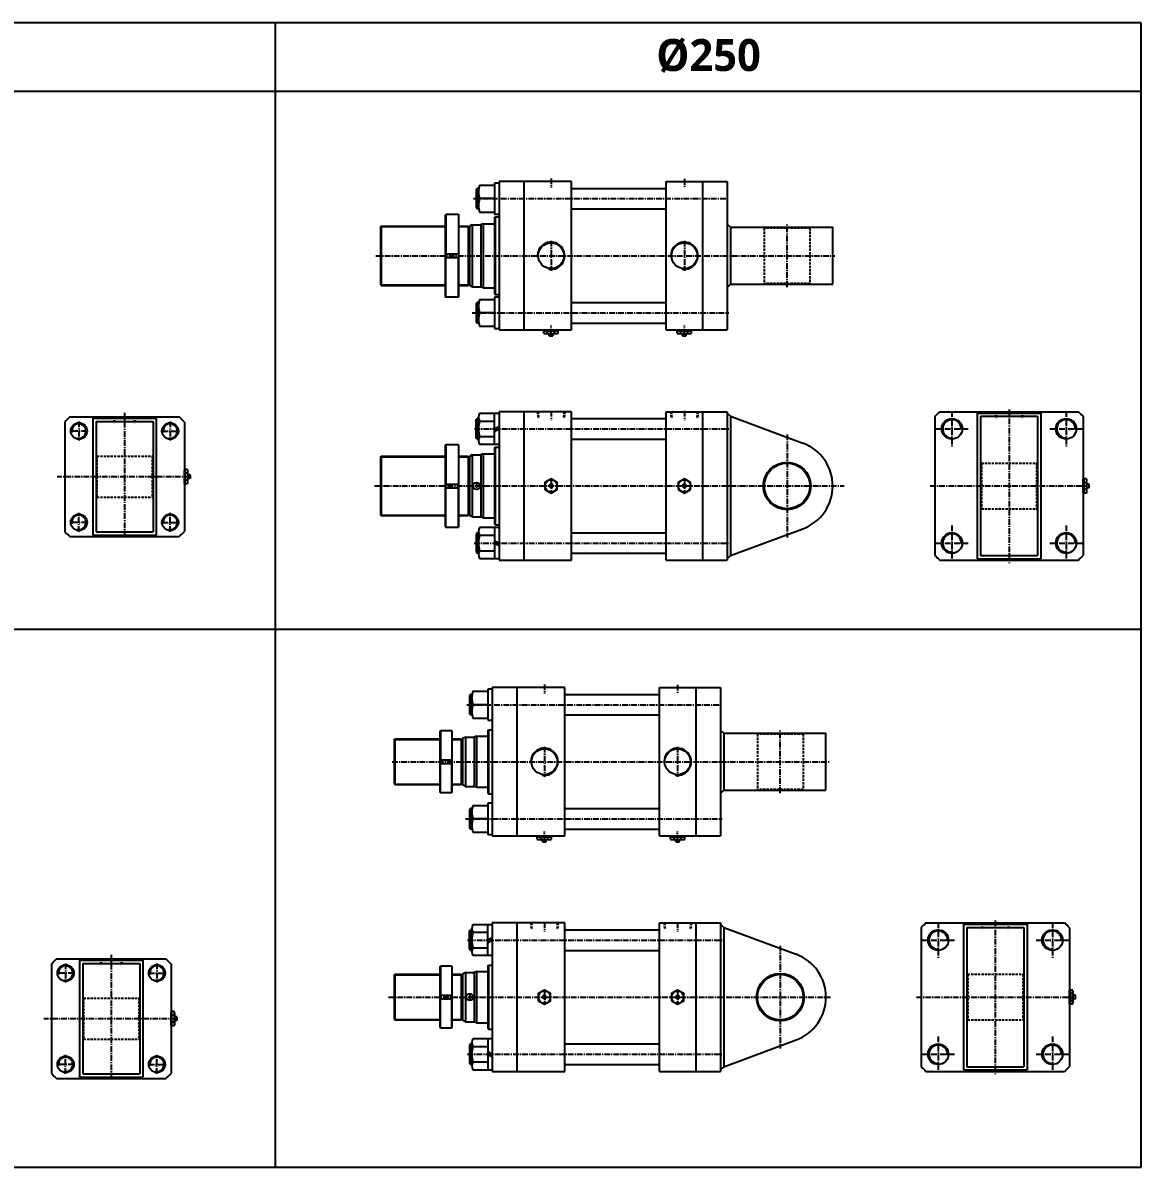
# Model space of a CAD drawing. Extents: x -819 to 9354, y 0 to 4161.
# Drawn here: x 6904 to 9354, y 0 to 2506 of the extents above; entities that cross this region are included whole.
import ezdxf

# ---------------------------------------------------------------- set-up
doc = ezdxf.new("R2010")
doc.units = 0
doc.header["$LTSCALE"] = 10
doc.header["$MEASUREMENT"] = 0
doc.linetypes.add('CENTER', pattern=[2, 1.25, -0.25, 0.25, -0.25])
doc.linetypes.add('HIDDENX2', pattern=[0.75, 0.5, -0.25])
doc.layers.get('0').update_dxf_attribs({"linetype": 'CONTINUOUS'})
for name, color, linetype in [('HID', 2, 'HIDDENX2'), ('Line', 7, 'CONTINUOUS'), ('ML', 7, 'CONTINUOUS')]:
    doc.layers.add(name, color=color, linetype=linetype)
doc.styles.add('문자', font='romans.shx')

msp = doc.modelspace()

# ---------------------------------------------------------------- linework, layer by layer
for p, q in [((9354.3, 2505.7), (0, 2505.7)), ((7457.5, 0), (7457.5, 2505.7)), ((9354.3, 0), (9354.3, 2505.7)), ((9354.3, 2355.7), (0, 2355.7)), ((0, 1177.9), (9354.3, 1177.9)), ((0, 0), (9354.3, 0))]:
    msp.add_line(p, q)
at = {"color": 7, "linetype": 'Continuous'}
for p, q in [((8045.9, 1826.2), (8045.9, 1831.3)), ((8045.9, 1831.3), (8052.2, 1831.3)), ((8046.9, 1831.3), (8046.9, 1833.3)), ((8046.9, 1833.3), (8076.1, 1833.3)), ((8052.2, 1831.3), (8077.1, 1831.3)), ((8053.7, 1826.2), (8053.7, 1831.3)), ((8069.3, 1826.2), (8069.3, 1831.3)), ((8076.1, 1831.3), (8076.1, 1833.3)), ((8077.1, 1826.2), (8077.1, 1831.3)), ((8337.9, 1826.2), (8337.9, 1831.3)), ((8337.9, 1831.3), (8344.2, 1831.3)), ((8338.9, 1831.3), (8338.9, 1833.3)), ((8338.9, 1833.3), (8368.1, 1833.3)), ((8344.2, 1831.3), (8369.1, 1831.3)), ((8345.7, 1826.2), (8345.7, 1831.3)), ((8361.3, 1826.2), (8361.3, 1831.3)), ((8368.1, 1831.3), (8368.1, 1833.3)), ((8369.1, 1826.2), (8369.1, 1831.3)), ((8049.1, 1825.3), (8073.9, 1825.3)), ((8057.5, 1825.5), (8057.5, 1825.5)), ((8057.5, 1820.8), (8057.5, 1825.3)), ((8057.5, 1820.8), (8058, 1820.3)), ((8065.5, 1820.8), (8057.5, 1820.8)), ((8058, 1820.3), (8065, 1820.3)), ((8065.5, 1820.8), (8065, 1820.3)), ((8065.5, 1820.8), (8065.5, 1825.3)), ((8341.1, 1825.3), (8365.9, 1825.3)), ((8349.5, 1825.5), (8349.5, 1825.5)), ((8349.5, 1820.8), (8349.5, 1825.3)), ((8349.5, 1820.8), (8350, 1820.3)), ((8357.5, 1820.8), (8349.5, 1820.8)), ((8350, 1820.3), (8357, 1820.3)), ((8357.5, 1820.8), (8357, 1820.3)), ((8357.5, 1820.8), (8357.5, 1825.3)), ((7258, 1497.3), (7258, 1526.5)), ((7260, 1526.5), (7258, 1526.5)), ((7265.1, 1527.5), (7260, 1527.5)), ((7260, 1502.7), (7260, 1527.5)), ((7265.1, 1519.7), (7260, 1519.7)), ((7265.1, 1504.1), (7260, 1504.1)), ((7265.8, 1507.9), (7265.8, 1507.9)), ((7266, 1499.5), (7266, 1524.3)), ((7270.5, 1515.9), (7266, 1515.9)), ((7270.5, 1507.9), (7266, 1507.9)), ((7270.5, 1515.9), (7271, 1515.4)), ((7270.5, 1515.9), (7270.5, 1507.9)), ((7270.5, 1507.9), (7271, 1508.4)), ((7271, 1508.4), (7271, 1515.4)), ((9227.4, 1477.1), (9227.4, 1506.3)), ((9229.4, 1506.3), (9227.4, 1506.3)), ((9234.4, 1507.3), (9229.4, 1507.3)), ((9229.4, 1482.4), (9229.4, 1507.3)), ((9235.4, 1479.3), (9235.4, 1504.1)), ((7260, 1497.3), (7258, 1497.3)), ((7260, 1496.3), (7260, 1502.7)), ((7265.1, 1496.3), (7260, 1496.3)), ((9234.4, 1499.5), (9229.4, 1499.5)), ((9234.4, 1483.9), (9229.4, 1483.9)), ((9229.4, 1476.1), (9229.4, 1482.4)), ((9235.1, 1487.7), (9235.1, 1487.7)), ((9239.9, 1495.7), (9235.4, 1495.7)), ((9239.9, 1487.7), (9235.4, 1487.7)), ((9239.9, 1495.7), (9240.4, 1495.2)), ((9239.9, 1495.7), (9239.9, 1487.7)), ((9239.9, 1487.7), (9240.4, 1488.2)), ((9240.4, 1488.2), (9240.4, 1495.2)), ((9229.4, 1477.1), (9227.4, 1477.1)), ((9234.4, 1476.1), (9229.4, 1476.1)), ((8031.2, 718.2), (8031.2, 723.2)), ((8031.2, 723.2), (8037.5, 723.2)), ((8032.2, 723.2), (8032.2, 725.2)), ((8032.2, 725.2), (8061.4, 725.2)), ((8034.4, 717.2), (8059.2, 717.2)), ((8037.5, 723.2), (8062.4, 723.2)), ((8039, 718.2), (8039, 723.2)), ((8042.8, 717.5), (8042.8, 717.5)), ((8042.8, 712.7), (8042.8, 717.2)), ((8042.8, 712.7), (8043.3, 712.2)), ((8050.8, 712.7), (8042.8, 712.7)), ((8043.3, 712.2), (8050.3, 712.2)), ((8050.8, 712.7), (8050.3, 712.2)), ((8050.8, 712.7), (8050.8, 717.2)), ((8054.6, 718.2), (8054.6, 723.2)), ((8061.4, 723.2), (8061.4, 725.2)), ((8062.4, 718.2), (8062.4, 723.2)), ((8323.2, 718.2), (8323.2, 723.2)), ((8323.2, 723.2), (8329.5, 723.2)), ((8324.2, 723.2), (8324.2, 725.2)), ((8324.2, 725.2), (8353.4, 725.2)), ((8326.4, 717.2), (8351.2, 717.2)), ((8329.5, 723.2), (8354.4, 723.2)), ((8331, 718.2), (8331, 723.2)), ((8334.8, 717.5), (8334.8, 717.5)), ((8334.8, 712.7), (8334.8, 717.2)), ((8334.8, 712.7), (8335.3, 712.2)), ((8342.8, 712.7), (8334.8, 712.7)), ((8335.3, 712.2), (8342.3, 712.2)), ((8342.8, 712.7), (8342.3, 712.2)), ((8342.8, 712.7), (8342.8, 717.2)), ((8346.6, 718.2), (8346.6, 723.2)), ((8353.4, 723.2), (8353.4, 725.2)), ((8354.4, 718.2), (8354.4, 723.2)), ((9197.3, 357.6), (9197.3, 386.8)), ((9199.3, 386.8), (9197.3, 386.8)), ((9204.3, 387.8), (9199.3, 387.8)), ((9199.3, 363), (9199.3, 387.8)), ((9204.3, 380), (9199.3, 380)), ((9205.3, 359.8), (9205.3, 384.6)), ((9209.8, 376.2), (9205.3, 376.2)), ((9209.8, 376.2), (9210.3, 375.7)), ((9209.8, 376.2), (9209.8, 368.2)), ((9199.3, 357.6), (9197.3, 357.6)), ((9204.3, 364.4), (9199.3, 364.4)), ((9199.3, 356.6), (9199.3, 363)), ((9204.3, 356.6), (9199.3, 356.6)), ((9205, 368.2), (9205, 368.2)), ((9209.8, 368.2), (9205.3, 368.2)), ((9209.8, 368.2), (9210.3, 368.7)), ((9210.3, 368.7), (9210.3, 375.7)), ((7228.9, 310.4), (7228.9, 339.6)), ((7230.9, 339.6), (7228.9, 339.6)), ((7235.9, 340.6), (7230.9, 340.6)), ((7230.9, 315.8), (7230.9, 340.6)), ((7235.9, 332.8), (7230.9, 332.8)), ((7236.9, 312.6), (7236.9, 337.4)), ((7241.4, 329), (7236.9, 329)), ((7241.4, 329), (7241.9, 328.5)), ((7241.4, 329), (7241.4, 321)), ((7241.9, 321.5), (7241.9, 328.5)), ((7230.9, 310.4), (7228.9, 310.4)), ((7235.9, 317.2), (7230.9, 317.2)), ((7230.9, 309.4), (7230.9, 315.8)), ((7235.9, 309.4), (7230.9, 309.4)), ((7236.7, 321), (7236.7, 321)), ((7241.4, 321), (7236.9, 321)), ((7241.4, 321), (7241.9, 321.5))]:
    msp.add_line(p, q, dxfattribs=at)
for points in [[(8048, 1483.9), (8061.5, 1476.1), (8075, 1483.9), (8075, 1499.5), (8061.5, 1507.3), (8048, 1499.5)], [(8340, 1483.9), (8353.5, 1476.1), (8367, 1483.9), (8367, 1499.5), (8353.5, 1507.3), (8340, 1499.5)], [(8060, 1494.2), (8058.6, 1491.7), (8060, 1489.2), (8062.9, 1489.2), (8064.4, 1491.7), (8062.9, 1494.2)], [(8352, 1494.2), (8350.6, 1491.7), (8352, 1489.2), (8354.9, 1489.2), (8356.4, 1491.7), (8354.9, 1494.2)], [(8033.3, 364.4), (8046.8, 356.6), (8060.3, 364.4), (8060.3, 380), (8046.8, 387.8), (8033.3, 380)], [(8325.3, 364.4), (8338.8, 356.6), (8352.3, 364.4), (8352.3, 380), (8338.8, 387.8), (8325.3, 380)], [(8045.3, 374.7), (8043.9, 372.2), (8045.3, 369.7), (8048.2, 369.7), (8049.7, 372.2), (8048.2, 374.7)], [(8337.3, 374.7), (8335.9, 372.2), (8337.3, 369.7), (8340.2, 369.7), (8341.7, 372.2), (8340.2, 374.7)]]:
    msp.add_lwpolyline(points, close=True, dxfattribs=at)
for centre, radius in [((8061.5, 1491.7), 13.5), ((8353.5, 1491.7), 13.5), ((8061.5, 1491.7), 3.5), ((8353.5, 1491.7), 3.5), ((8046.8, 372.2), 13.5), ((8338.8, 372.2), 13.5), ((8046.8, 372.2), 3.5), ((8338.8, 372.2), 3.5)]:
    msp.add_circle(centre, radius, dxfattribs=at)
for centre, radius, start, end in [((8049.1, 1830.9), 5.62, 235.6158, 270), ((8049.8, 1833.5), 8.22, 241.7006, 298.2994), ((8061.5, 1856.6), 31.3, 255.6172, 270.0141), ((8061.5, 1856.6), 31.3, 269.9859, 284.3828), ((8073.2, 1833.5), 8.22, 241.7006, 298.2994), ((8341.1, 1830.9), 5.62, 235.6158, 270), ((8341.8, 1833.5), 8.22, 241.7006, 298.2994), ((8353.5, 1856.6), 31.3, 255.6172, 270.0141), ((8353.5, 1856.6), 31.3, 269.9859, 284.3828), ((8365.2, 1833.5), 8.22, 241.7006, 298.2994), ((7257.8, 1523.6), 8.22, 331.7006, 28.2994), ((7234.7, 1511.9), 31.3, 359.9859, 14.3828), ((7234.7, 1511.9), 31.3, 345.6172, 0.0141), ((7257.8, 1500.2), 8.22, 331.7006, 28.2994), ((9227.2, 1503.4), 8.22, 331.7006, 28.2994), ((7260.4, 1499.5), 5.62, 325.6158, 0), ((9204, 1491.7), 31.3, 359.9859, 14.3828), ((9204, 1491.7), 31.3, 345.6172, 0.0141), ((9227.2, 1480), 8.22, 331.7006, 28.2994), ((9229.8, 1479.3), 5.62, 325.6158, 0), ((8034.4, 722.8), 5.62, 235.6158, 270), ((8035.1, 725.4), 8.22, 241.7006, 298.2994), ((8046.8, 748.6), 31.3, 255.6172, 270.0141), ((8046.8, 748.6), 31.3, 269.9859, 284.3828), ((8058.5, 725.4), 8.22, 241.7006, 298.2994), ((8326.4, 722.8), 5.62, 235.6158, 270), ((8327.1, 725.4), 8.22, 241.7006, 298.2994), ((8338.8, 748.6), 31.3, 255.6172, 270.0141), ((8338.8, 748.6), 31.3, 269.9859, 284.3828), ((8350.5, 725.4), 8.22, 241.7006, 298.2994), ((9197, 383.9), 8.22, 331.7006, 28.2994), ((9173.9, 372.2), 31.3, 359.9859, 14.3828), ((9173.9, 372.2), 31.3, 345.6172, 0.0141), ((9197, 360.5), 8.22, 331.7006, 28.2994), ((9199.6, 359.8), 5.62, 325.6158, 0), ((7228.7, 336.7), 8.22, 331.7006, 28.2994), ((7205.6, 325), 31.3, 359.9859, 14.3828), ((7205.6, 325), 31.3, 345.6172, 0.0141), ((7228.7, 313.3), 8.22, 331.7006, 28.2994), ((7231.3, 312.6), 5.62, 325.6158, 0)]:
    msp.add_arc(centre, radius, start, end, dxfattribs=at)
at = {"layer": 'HID'}
for p, q in [((8526.5, 2058.3), (8528.5, 2056.3)), ((8528.5, 2056.3), (8528.5, 1935.3)), ((8628.5, 2056.3), (8528.5, 2056.3)), ((8630.5, 2058.3), (8628.5, 2056.3)), ((8628.5, 2056.3), (8628.5, 1935.3)), ((8526.5, 1933.3), (8528.5, 1935.3)), ((8628.5, 1935.3), (8528.5, 1935.3)), ((8630.5, 1933.3), (8628.5, 1935.3)), ((8031.7, 1654.2), (8032.6, 1639.2)), ((8033.2, 1654.2), (8034.1, 1639.2)), ((8089.8, 1654.2), (8088.8, 1639.2)), ((8091.3, 1654.2), (8090.3, 1639.2)), ((8323.7, 1654.2), (8324.6, 1639.2)), ((8325.2, 1654.2), (8326.1, 1639.2)), ((8381.8, 1654.2), (8380.8, 1639.2)), ((8383.3, 1654.2), (8382.3, 1639.2)), ((9035.1, 1654.2), (9036, 1639.2)), ((9036.6, 1654.2), (9037.5, 1639.2)), ((9093.2, 1654.2), (9092.2, 1639.2)), ((9094.7, 1654.2), (9093.7, 1639.2)), ((7103.1, 1642.9), (7104.5, 1627.9)), ((7104.6, 1642.9), (7105.9, 1627.9)), ((7149.5, 1642.9), (7148.1, 1627.9)), ((7150.9, 1642.9), (7149.6, 1627.9)), ((7064.5, 1559), (7066.5, 1557)), ((7066.5, 1557), (7066.5, 1467)), ((7066.5, 1557), (7187.5, 1557)), ((7189.5, 1559), (7187.5, 1557)), ((7187.5, 1557), (7187.5, 1467)), ((9002.4, 1543.7), (9004.4, 1541.7)), ((9004.4, 1541.7), (9004.4, 1441.7)), ((9004.4, 1541.7), (9125.4, 1541.7)), ((9127.4, 1543.7), (9125.4, 1541.7)), ((9125.4, 1541.7), (9125.4, 1441.7)), ((7064.5, 1465), (7066.5, 1467)), ((7066.5, 1467), (7187.5, 1467)), ((7189.5, 1465), (7187.5, 1467)), ((9002.4, 1439.7), (9004.4, 1441.7)), ((9004.4, 1441.7), (9125.4, 1441.7)), ((9127.4, 1439.7), (9125.4, 1441.7)), ((8511.8, 950.2), (8513.8, 948.2)), ((8513.8, 948.2), (8513.8, 827.2)), ((8613.8, 948.2), (8513.8, 948.2)), ((8615.8, 950.2), (8613.8, 948.2)), ((8613.8, 948.2), (8613.8, 827.2)), ((8511.8, 825.2), (8513.8, 827.2)), ((8613.8, 827.2), (8513.8, 827.2)), ((8615.8, 825.2), (8613.8, 827.2)), ((8017, 534.7), (8017.9, 519.7)), ((8018.4, 534.7), (8019.4, 519.7)), ((8075.1, 534.7), (8074.1, 519.7)), ((8076.6, 534.7), (8075.6, 519.7)), ((8309, 534.7), (8309.9, 519.7)), ((8310.4, 534.7), (8311.4, 519.7)), ((8367.1, 534.7), (8366.1, 519.7)), ((8368.6, 534.7), (8367.6, 519.7)), ((9004.9, 534.7), (9005.9, 519.7)), ((9006.4, 534.7), (9007.4, 519.7)), ((9063.1, 534.7), (9062.1, 519.7)), ((9064.6, 534.7), (9063.6, 519.7)), ((7074, 456), (7075.3, 441)), ((7075.5, 456), (7076.8, 441)), ((7120.3, 456), (7119, 441)), ((7121.8, 456), (7120.5, 441)), ((8972.3, 424.2), (8974.3, 422.2)), ((8974.3, 422.2), (8974.3, 322.2)), ((8974.3, 422.2), (9095.3, 422.2)), ((9097.3, 424.2), (9095.3, 422.2)), ((9095.3, 422.2), (9095.3, 322.2)), ((7035.4, 372.1), (7037.4, 370.1)), ((7037.4, 370.1), (7037.4, 280.1)), ((7037.4, 370.1), (7158.4, 370.1)), ((7160.4, 372.1), (7158.4, 370.1)), ((7158.4, 370.1), (7158.4, 280.1)), ((8972.3, 320.2), (8974.3, 322.2)), ((8974.3, 322.2), (9095.3, 322.2)), ((9097.3, 320.2), (9095.3, 322.2)), ((7035.4, 278.1), (7037.4, 280.1)), ((7037.4, 280.1), (7158.4, 280.1)), ((7160.4, 278.1), (7158.4, 280.1))]:
    msp.add_line(p, q, dxfattribs=at)
at = {"layer": 'Line'}
for p, q in [((7897.5, 2141), (7902.8, 2141)), ((7897.5, 2100.5), (7902.8, 2100.5)), ((7688, 2059.8), (7829.6, 2059.8)), ((7859.6, 2059.8), (7879.5, 2059.8)), ((7688, 1931.8), (7829.6, 1931.8)), ((7859.6, 1931.8), (7879.5, 1931.8)), ((7897.5, 1891), (7902.8, 1891)), ((7897.5, 1850.5), (7902.8, 1850.5)), ((7897.5, 1636.9), (7902.5, 1636.9)), ((7897.5, 1596.4), (7902.5, 1596.4)), ((7688, 1555.7), (7829.6, 1555.7)), ((7859.6, 1555.7), (7879.5, 1555.7)), ((7688, 1427.7), (7829.6, 1427.7)), ((7859.6, 1427.7), (7879.5, 1427.7)), ((7897.5, 1386.9), (7902.5, 1386.9)), ((7897.5, 1346.4), (7902.5, 1346.4)), ((7882.8, 1033), (7888.1, 1033)), ((7882.8, 992.5), (7888.1, 992.5)), ((7718.3, 936.7), (7817.9, 936.7)), ((7844.9, 936.7), (7864.8, 936.7)), ((7718.3, 838.7), (7817.9, 838.7)), ((7844.9, 838.7), (7864.8, 838.7)), ((7882.8, 783), (7888.1, 783)), ((7882.8, 742.5), (7888.1, 742.5)), ((7882.8, 517.5), (7887.8, 517.5)), ((7882.8, 477), (7887.8, 477)), ((7718.3, 421.2), (7817.9, 421.2)), ((7844.9, 421.2), (7864.8, 421.2)), ((7718.3, 323.2), (7817.9, 323.2)), ((7844.9, 323.2), (7864.8, 323.2)), ((7882.8, 267.5), (7887.8, 267.5)), ((7882.8, 227), (7887.8, 227))]:
    msp.add_line(p, q, dxfattribs=at)
for centre, radius, start, end in [((8061.5, 1995.8), 29.8, 260.1793, 185.8112), ((8353.5, 1995.8), 29.8, 260.1793, 185.8112), ((8939.9, 1616.7), 20.2, 356.0356, 273.9644), ((9189.9, 1616.7), 20.2, 356.0356, 273.9644), ((7027, 1611.9), 15.8, 256.4249, 190.606), ((7227, 1611.9), 15.8, 256.4249, 190.606), ((7027, 1411.9), 15.8, 256.4249, 190.606), ((7227, 1411.9), 15.8, 256.4249, 190.606), ((8939.9, 1366.7), 20.2, 356.0356, 273.9644), ((9189.9, 1366.7), 20.2, 356.0356, 273.9644), ((8046.8, 887.7), 29.8, 260.1793, 185.8112), ((8338.8, 887.7), 29.8, 260.1793, 185.8112), ((8909.8, 497.2), 20.2, 356.0356, 273.9644), ((9159.8, 497.2), 20.2, 356.0356, 273.9644), ((6997.9, 425), 15.8, 256.4249, 190.606), ((7197.9, 425), 15.8, 256.4249, 190.606), ((8909.8, 247.2), 20.2, 356.0356, 273.9644), ((9159.8, 247.2), 20.2, 356.0356, 273.9644), ((6997.9, 225), 15.8, 256.4249, 190.606), ((7197.9, 225), 15.8, 256.4249, 190.606)]:
    msp.add_arc(centre, radius, start, end, dxfattribs=at)
at = {"layer": 'ML'}
for p, q in [((8106.5, 2158.3), (7947.5, 2158.3)), ((7947.5, 2158.3), (7947.5, 1833.3)), ((8001.5, 2158.3), (8001.5, 1833.3)), ((8106.5, 1833.3), (8106.5, 2158.3)), ((8313.5, 1833.3), (8313.5, 2158.3)), ((8313.5, 2158.3), (8393.5, 2158.3)), ((8393.5, 2158.3), (8393.5, 1833.3)), ((8393.5, 2158.3), (8447.5, 2158.3)), ((8447.5, 2158.3), (8447.5, 1833.3)), ((7899.7, 2143.3), (7897.5, 2141)), ((7897.5, 2141), (7897.5, 2100.5)), ((7899.7, 2143.3), (7899.7, 2098.3)), ((7903.2, 2143.3), (7899.7, 2143.3)), ((7902.5, 2135.5), (7902.5, 2106)), ((7905, 2150.2), (7937.5, 2150.2)), ((7937.5, 2154.8), (7937.5, 2086.8)), ((7947.5, 2154.8), (7937.5, 2154.8)), ((8106.5, 2143.3), (8313.5, 2143.3)), ((7937.5, 2120.8), (7905, 2120.8)), ((7829.6, 2084.8), (7830.6, 2085.8)), ((7829.6, 2084.8), (7829.6, 1906.8)), ((7830.6, 2085.8), (7830.6, 1999.8)), ((7858.6, 2085.8), (7830.6, 2085.8)), ((7858.6, 2085.8), (7858.6, 1999.8)), ((7858.6, 2085.8), (7859.6, 2084.8)), ((7859.6, 1906.8), (7859.6, 2084.8)), ((7897.5, 2100.5), (7899.7, 2098.3)), ((7903.2, 2098.3), (7899.7, 2098.3)), ((7905, 2091.3), (7937.5, 2091.3)), ((7937.5, 2086.8), (7947.5, 2086.8)), ((7937.5, 2079.3), (7939, 2080.8)), ((7939, 2080.8), (7939, 1910.8)), ((7939, 2080.8), (7947.5, 2080.8)), ((8106.5, 2098.3), (8313.5, 2098.3)), ((7687.5, 2059.3), (7689, 2060.8)), ((7687.5, 2059.3), (7687.5, 1932.3)), ((7689, 2060.8), (7689, 1930.8)), ((7689, 2060.8), (7829.6, 2060.8)), ((7859.6, 2060.8), (7879.5, 2060.8)), ((7879.5, 2060.8), (7879.5, 1930.8)), ((7879.5, 2059.3), (7882.5, 2059.3)), ((7888.5, 2063.8), (7882.5, 2060.3)), ((7882.5, 2060.3), (7882.5, 1931.2)), ((7888.5, 2063.8), (7888.5, 1927.8)), ((7888.5, 2063.8), (7907.5, 2063.8)), ((7912.5, 2065.8), (7907.5, 2063.8)), ((7907.5, 2063.8), (7907.5, 1927.8)), ((7912.5, 2065.8), (7912.5, 1925.8)), ((7912.5, 2065.8), (7937.5, 2065.8)), ((7937.5, 2079.3), (7937.5, 1912.3)), ((8447.5, 2065.3), (8454.5, 2058.3)), ((8454.5, 2058.3), (8454.5, 1933.3)), ((8454.5, 2058.3), (8678.5, 2058.3)), ((8678.5, 1933.3), (8678.5, 2058.3)), ((7829.6, 1999.8), (7859.6, 1999.8)), ((7829.6, 1991.8), (7859.6, 1991.8)), ((7830.6, 1905.8), (7830.6, 1991.8)), ((7858.6, 1905.8), (7858.6, 1991.8)), ((7687.5, 1932.3), (7689, 1930.8)), ((7689, 1930.8), (7829.6, 1930.8)), ((7859.6, 1930.8), (7879.5, 1930.8)), ((7879.5, 1932.3), (7882.5, 1932.3)), ((7888.5, 1927.8), (7882.5, 1931.2)), ((8447.5, 1926.3), (8454.5, 1933.3)), ((8454.5, 1933.3), (8678.5, 1933.3)), ((7829.6, 1906.8), (7830.6, 1905.8)), ((7830.6, 1905.8), (7858.6, 1905.8)), ((7858.6, 1905.8), (7859.6, 1906.8)), ((7888.5, 1927.8), (7907.5, 1927.8)), ((7912.5, 1925.8), (7907.5, 1927.8)), ((7912.5, 1925.8), (7937.5, 1925.8)), ((7937.5, 1912.3), (7939, 1910.8)), ((7937.5, 1904.8), (7937.5, 1836.8)), ((7947.5, 1904.8), (7937.5, 1904.8)), ((7939, 1910.8), (7947.5, 1910.8)), ((7899.7, 1893.3), (7897.5, 1891)), ((7897.5, 1891), (7897.5, 1850.5)), ((7899.7, 1893.3), (7899.7, 1848.3)), ((7903.2, 1893.3), (7899.7, 1893.3)), ((7902.5, 1885.5), (7902.5, 1856)), ((7905, 1900.2), (7937.5, 1900.2)), ((8106.5, 1893.3), (8313.5, 1893.3)), ((7937.5, 1870.8), (7905, 1870.8)), ((7897.5, 1850.5), (7899.7, 1848.3)), ((7903.2, 1848.3), (7899.7, 1848.3)), ((7905, 1841.3), (7937.5, 1841.3)), ((7937.5, 1836.8), (7947.5, 1836.8)), ((7947.5, 1833.3), (8106.5, 1833.3)), ((8106.5, 1848.3), (8313.5, 1848.3)), ((8313.5, 1833.3), (8393.5, 1833.3)), ((8393.5, 1833.3), (8447.5, 1833.3)), ((8106.5, 1654.2), (7947.5, 1654.2)), ((7947.5, 1654.2), (7947.5, 1329.2)), ((8001.5, 1654.2), (8001.5, 1329.2)), ((8106.5, 1654.2), (8001.5, 1654.2)), ((8106.5, 1329.2), (8106.5, 1654.2)), ((8313.5, 1329.2), (8313.5, 1654.2)), ((8313.5, 1654.2), (8393.5, 1654.2)), ((8393.5, 1654.2), (8393.5, 1329.2)), ((8393.5, 1654.2), (8447.5, 1654.2)), ((8447.5, 1654.2), (8447.5, 1329.2)), ((8912.9, 1654.2), (9216.9, 1654.2)), ((6996, 1631.7), (6996, 1392.1)), ((7007.3, 1642.9), (7025.7, 1642.9)), ((7025.7, 1642.9), (7227, 1642.9)), ((7057.5, 1640), (7057.5, 1384)), ((7057.5, 1640), (7196.5, 1640)), ((7064.5, 1633), (7064.5, 1391)), ((7064.5, 1633), (7189.5, 1633)), ((7189.5, 1633), (7189.5, 1391)), ((7196.5, 1640), (7196.5, 1384)), ((7227, 1642.9), (7246.8, 1642.9)), ((7258, 1631.7), (7258, 1392.1)), ((7897.5, 1636.9), (7899.7, 1639.2)), ((7897.5, 1596.4), (7897.5, 1636.9)), ((7899.7, 1594.2), (7899.7, 1639.2)), ((7902.5, 1639.2), (7899.7, 1639.2)), ((7902.5, 1591.2), (7902.5, 1642.2)), ((7905, 1650.7), (7947.5, 1650.7)), ((7905, 1633.7), (7937.5, 1633.7)), ((7937.5, 1582.7), (7937.5, 1650.7)), ((8106.5, 1639.2), (8313.5, 1639.2)), ((8447.5, 1651.2), (8454.5, 1644.2)), ((8454.5, 1644.2), (8454.5, 1339.2)), ((8454.5, 1644.2), (8613.2, 1585.5)), ((8902.4, 1643.7), (8902.4, 1339.7)), ((8995.4, 1651.2), (8995.4, 1332.2)), ((8995.4, 1651.2), (9134.4, 1651.2)), ((9002.4, 1644.2), (9002.4, 1339.2)), ((9002.4, 1644.2), (9127.4, 1644.2)), ((9127.4, 1644.2), (9127.4, 1339.2)), ((9134.4, 1651.2), (9134.4, 1332.2)), ((9227.4, 1643.7), (9227.4, 1339.7)), ((7937.5, 1616.7), (7947.5, 1622.4)), ((7937.5, 1610.9), (7947.5, 1616.7)), ((7829.6, 1580.7), (7830.6, 1581.7)), ((7829.6, 1580.7), (7829.6, 1402.7)), ((7858.6, 1581.7), (7830.6, 1581.7)), ((7830.6, 1581.7), (7830.6, 1495.7)), ((7858.6, 1581.7), (7859.6, 1580.7)), ((7858.6, 1581.7), (7858.6, 1495.7)), ((7859.6, 1402.7), (7859.6, 1580.7)), ((7899.7, 1594.2), (7897.5, 1596.4)), ((7902.5, 1594.2), (7899.7, 1594.2)), ((7905, 1599.7), (7937.5, 1599.7)), ((7947.5, 1582.7), (7905, 1582.7)), ((8106.5, 1594.2), (8313.5, 1594.2)), ((7687.5, 1555.2), (7689, 1556.7)), ((7687.5, 1555.2), (7687.5, 1428.2)), ((7689, 1556.7), (7829.6, 1556.7)), ((7689, 1556.7), (7689, 1426.7)), ((7859.6, 1556.7), (7879.5, 1556.7)), ((7879.5, 1556.7), (7879.5, 1426.7)), ((7879.5, 1555.2), (7882.5, 1555.2)), ((7888.5, 1559.7), (7882.5, 1556.2)), ((7882.5, 1556.2), (7882.5, 1427.1)), ((7888.5, 1559.7), (7907.5, 1559.7)), ((7888.5, 1559.7), (7888.5, 1423.7)), ((7912.5, 1561.7), (7907.5, 1559.7)), ((7907.5, 1559.7), (7907.5, 1423.7)), ((7912.5, 1561.7), (7912.5, 1421.7)), ((7912.5, 1561.7), (7937.5, 1561.7)), ((7937.5, 1575.2), (7939, 1576.7)), ((7937.5, 1575.2), (7937.5, 1408.2)), ((7939, 1576.7), (7939, 1406.7)), ((7939, 1576.7), (7947.5, 1576.7)), ((7829.6, 1495.7), (7859.6, 1495.7)), ((7829.6, 1487.7), (7859.6, 1487.7)), ((7830.6, 1401.7), (7830.6, 1487.7)), ((7858.6, 1401.7), (7858.6, 1487.7)), ((7687.5, 1428.2), (7689, 1426.7)), ((7689, 1426.7), (7829.6, 1426.7)), ((7859.6, 1426.7), (7879.5, 1426.7)), ((7879.5, 1428.2), (7882.5, 1428.2)), ((7888.5, 1423.7), (7882.5, 1427.1)), ((7888.5, 1423.7), (7907.5, 1423.7)), ((7912.5, 1421.7), (7907.5, 1423.7)), ((7912.5, 1421.7), (7937.5, 1421.7)), ((7937.5, 1408.2), (7939, 1406.7)), ((7939, 1406.7), (7947.5, 1406.7)), ((7007.3, 1380.9), (7027, 1380.9)), ((7027, 1380.9), (7227, 1380.9)), ((7057.5, 1384), (7196.5, 1384)), ((7064.5, 1391), (7189.5, 1391)), ((7227, 1380.9), (7246.8, 1380.9)), ((7829.6, 1402.7), (7830.6, 1401.7)), ((7830.6, 1401.7), (7858.6, 1401.7)), ((7858.6, 1401.7), (7859.6, 1402.7)), ((7899.7, 1389.2), (7897.5, 1386.9)), ((7897.5, 1386.9), (7897.5, 1346.4)), ((7899.7, 1389.2), (7899.7, 1344.2)), ((7902.5, 1389.2), (7899.7, 1389.2)), ((7902.5, 1392.2), (7902.5, 1341.2)), ((7947.5, 1400.7), (7905, 1400.7)), ((7905, 1383.7), (7937.5, 1383.7)), ((7937.5, 1400.7), (7937.5, 1332.7)), ((8106.5, 1389.2), (8313.5, 1389.2)), ((8454.5, 1339.2), (8613.2, 1397.9)), ((7937.5, 1372.4), (7947.5, 1366.7)), ((7937.5, 1366.7), (7947.5, 1360.9)), ((7897.5, 1346.4), (7899.7, 1344.2)), ((7902.5, 1344.2), (7899.7, 1344.2)), ((7905, 1349.7), (7937.5, 1349.7)), ((7905, 1332.7), (7947.5, 1332.7)), ((7947.5, 1329.2), (8106.5, 1329.2)), ((8106.5, 1344.2), (8313.5, 1344.2)), ((8313.5, 1329.2), (8393.5, 1329.2)), ((8393.5, 1329.2), (8447.5, 1329.2)), ((8447.5, 1332.2), (8454.5, 1339.2)), ((8912.9, 1329.2), (9216.9, 1329.2)), ((8995.4, 1332.2), (9134.4, 1332.2)), ((9002.4, 1339.2), (9127.4, 1339.2)), ((7885, 1035.2), (7882.8, 1033)), ((7882.8, 1033), (7882.8, 992.5)), ((7885, 1035.2), (7885, 990.2)), ((7888.4, 1035.2), (7885, 1035.2)), ((7887.8, 1027.4), (7887.8, 998)), ((7890.3, 1042.2), (7922.8, 1042.2)), ((7922.8, 1046.7), (7922.8, 978.7)), ((7932.8, 1046.7), (7922.8, 1046.7)), ((8091.8, 1050.2), (7932.8, 1050.2)), ((7932.8, 1050.2), (7932.8, 725.2)), ((7986.8, 1050.2), (7986.8, 725.2)), ((8091.8, 725.2), (8091.8, 1050.2)), ((8091.8, 1035.2), (8298.8, 1035.2)), ((8298.8, 725.2), (8298.8, 1050.2)), ((8298.8, 1050.2), (8378.8, 1050.2)), ((8378.8, 1050.2), (8378.8, 725.2)), ((8378.8, 1050.2), (8432.8, 1050.2)), ((8432.8, 1050.2), (8432.8, 725.2)), ((7922.8, 1012.7), (7890.3, 1012.7)), ((7882.8, 992.5), (7885, 990.2)), ((7888.4, 990.2), (7885, 990.2)), ((7890.3, 983.3), (7922.8, 983.3)), ((7922.8, 978.7), (7932.8, 978.7)), ((8091.8, 990.2), (8298.8, 990.2)), ((7817.9, 954.2), (7818.9, 955.2)), ((7817.9, 954.2), (7817.9, 821.2)), ((7818.9, 955.2), (7818.9, 891.7)), ((7843.9, 955.2), (7818.9, 955.2)), ((7843.9, 955.2), (7843.9, 891.7)), ((7843.9, 955.2), (7844.9, 954.2)), ((7844.9, 821.2), (7844.9, 954.2)), ((7922.8, 956.2), (7924.3, 957.7)), ((7922.8, 956.2), (7922.8, 819.2)), ((7924.3, 957.7), (7924.3, 817.7)), ((7924.3, 957.7), (7932.8, 957.7)), ((8432.8, 957.2), (8439.8, 950.2)), ((7717.8, 936.2), (7719.3, 937.7)), ((7717.8, 936.2), (7717.8, 839.2)), ((7719.3, 937.7), (7817.9, 937.7)), ((7719.3, 937.7), (7719.3, 837.7)), ((7844.9, 937.7), (7864.8, 937.7)), ((7864.8, 937.7), (7864.8, 837.7)), ((7864.8, 936.2), (7867.8, 936.2)), ((7873.8, 941.7), (7867.8, 938.3)), ((7867.8, 938.3), (7867.8, 837.2)), ((7873.8, 941.7), (7873.8, 833.7)), ((7873.8, 941.7), (7892.8, 941.7)), ((7897.8, 943.7), (7892.8, 941.7)), ((7892.8, 941.7), (7892.8, 833.7)), ((7897.8, 943.7), (7897.8, 831.7)), ((7897.8, 943.7), (7922.8, 943.7)), ((8439.8, 950.2), (8439.8, 825.2)), ((8439.8, 950.2), (8663.8, 950.2)), ((8663.8, 825.2), (8663.8, 950.2)), ((7817.9, 891.7), (7844.9, 891.7)), ((7817.9, 883.7), (7844.9, 883.7)), ((7818.9, 820.2), (7818.9, 883.7)), ((7843.9, 820.2), (7843.9, 883.7)), ((7717.8, 839.2), (7719.3, 837.7)), ((7719.3, 837.7), (7817.9, 837.7)), ((7844.9, 837.7), (7864.8, 837.7)), ((7864.8, 839.2), (7867.8, 839.2)), ((7873.8, 833.7), (7867.8, 837.2)), ((7873.8, 833.7), (7892.8, 833.7)), ((7897.8, 831.7), (7892.8, 833.7)), ((7897.8, 831.7), (7922.8, 831.7)), ((7818.9, 820.2), (7817.9, 821.2)), ((7818.9, 820.2), (7843.9, 820.2)), ((7843.9, 820.2), (7844.9, 821.2)), ((7922.8, 819.2), (7924.3, 817.7)), ((7924.3, 817.7), (7932.8, 817.7)), ((8432.8, 818.2), (8439.8, 825.2)), ((8439.8, 825.2), (8663.8, 825.2)), ((7885, 785.2), (7882.8, 783)), ((7882.8, 783), (7882.8, 742.5)), ((7885, 785.2), (7885, 740.2)), ((7888.4, 785.2), (7885, 785.2)), ((7887.8, 777.4), (7887.8, 748)), ((7890.3, 792.2), (7922.8, 792.2)), ((7922.8, 796.7), (7922.8, 728.7)), ((7932.8, 796.7), (7922.8, 796.7)), ((8091.8, 785.2), (8298.8, 785.2)), ((7922.8, 762.7), (7890.3, 762.7)), ((7882.8, 742.5), (7885, 740.2)), ((7888.4, 740.2), (7885, 740.2)), ((7890.3, 733.3), (7922.8, 733.3)), ((7922.8, 728.7), (7932.8, 728.7)), ((8091.8, 740.2), (8298.8, 740.2)), ((7932.8, 725.2), (8091.8, 725.2)), ((8298.8, 725.2), (8378.8, 725.2)), ((8378.8, 725.2), (8432.8, 725.2)), ((7890.3, 531.2), (7932.8, 531.2)), ((7922.8, 463.2), (7922.8, 531.2)), ((8091.8, 534.7), (7932.8, 534.7)), ((7932.8, 534.7), (7932.8, 209.7)), ((7986.8, 534.7), (7986.8, 209.7)), ((8091.8, 534.7), (7986.8, 534.7)), ((8091.8, 209.7), (8091.8, 534.7)), ((8298.8, 209.7), (8298.8, 534.7)), ((8298.8, 534.7), (8378.8, 534.7)), ((8378.8, 534.7), (8378.8, 209.7)), ((8378.8, 534.7), (8432.8, 534.7)), ((8432.8, 534.7), (8432.8, 209.7)), ((8432.8, 531.7), (8439.8, 524.7)), ((8882.8, 534.7), (9186.7, 534.7)), ((8965.3, 531.7), (8965.3, 212.7)), ((8965.3, 531.7), (9104.3, 531.7)), ((9104.3, 531.7), (9104.3, 212.7)), ((7882.8, 517.5), (7885, 519.7)), ((7882.8, 477), (7882.8, 517.5)), ((7885, 474.7), (7885, 519.7)), ((7887.8, 519.7), (7885, 519.7)), ((7887.8, 471.7), (7887.8, 522.7)), ((7890.3, 514.2), (7922.8, 514.2)), ((7922.8, 497.2), (7932.8, 503)), ((8091.8, 519.7), (8298.8, 519.7)), ((8439.8, 524.7), (8439.8, 219.7)), ((8439.8, 524.7), (8598.5, 466)), ((8872.3, 524.2), (8872.3, 220.2)), ((8972.3, 524.7), (8972.3, 219.7)), ((8972.3, 524.7), (9097.3, 524.7)), ((9097.3, 524.7), (9097.3, 219.7)), ((9197.3, 524.2), (9197.3, 220.2)), ((7885, 474.7), (7882.8, 477)), ((7890.3, 480.2), (7922.8, 480.2)), ((7922.8, 491.4), (7932.8, 497.2)), ((6978.1, 456), (6996.6, 456)), ((6996.6, 456), (7197.9, 456)), ((7028.4, 453.1), (7028.4, 197.1)), ((7028.4, 453.1), (7167.4, 453.1)), ((7167.4, 453.1), (7167.4, 197.1)), ((7197.9, 456), (7217.7, 456)), ((7887.8, 474.7), (7885, 474.7)), ((7932.8, 463.2), (7890.3, 463.2)), ((8091.8, 474.7), (8298.8, 474.7)), ((6966.9, 444.8), (6966.9, 205.3)), ((7035.4, 446.1), (7035.4, 204.1)), ((7035.4, 446.1), (7160.4, 446.1)), ((7160.4, 446.1), (7160.4, 204.1)), ((7228.9, 444.8), (7228.9, 205.3)), ((7817.9, 438.7), (7818.9, 439.7)), ((7817.9, 438.7), (7817.9, 305.7)), ((7818.9, 439.7), (7818.9, 376.2)), ((7843.9, 439.7), (7818.9, 439.7)), ((7843.9, 439.7), (7843.9, 376.2)), ((7843.9, 439.7), (7844.9, 438.7)), ((7844.9, 305.7), (7844.9, 438.7)), ((7873.8, 426.2), (7867.8, 422.7)), ((7873.8, 426.2), (7892.8, 426.2)), ((7873.8, 426.2), (7873.8, 318.2)), ((7897.8, 428.2), (7892.8, 426.2)), ((7892.8, 426.2), (7892.8, 318.2)), ((7897.8, 428.2), (7922.8, 428.2)), ((7897.8, 428.2), (7897.8, 316.2)), ((7914.3, 428.2), (7918.4, 428.2)), ((7922.8, 440.7), (7924.3, 442.2)), ((7922.8, 440.7), (7922.8, 303.7)), ((7924.3, 442.2), (7924.3, 302.2)), ((7924.3, 442.2), (7932.8, 442.2)), ((7717.8, 420.7), (7719.3, 422.2)), ((7717.8, 420.7), (7717.8, 323.7)), ((7719.3, 422.2), (7817.9, 422.2)), ((7719.3, 422.2), (7719.3, 322.2)), ((7844.9, 422.2), (7864.8, 422.2)), ((7864.8, 422.2), (7864.8, 322.2)), ((7864.8, 420.7), (7867.8, 420.7)), ((7867.8, 422.7), (7867.8, 321.7)), ((7817.9, 376.2), (7844.9, 376.2)), ((7817.9, 368.2), (7844.9, 368.2)), ((7818.9, 304.7), (7818.9, 368.2)), ((7843.9, 304.7), (7843.9, 368.2)), ((7717.8, 323.7), (7719.3, 322.2)), ((7719.3, 322.2), (7817.9, 322.2)), ((7818.9, 304.7), (7817.9, 305.7)), ((7818.9, 304.7), (7843.9, 304.7)), ((7843.9, 304.7), (7844.9, 305.7)), ((7844.9, 322.2), (7864.8, 322.2)), ((7864.8, 323.7), (7867.8, 323.7)), ((7873.8, 318.2), (7867.8, 321.7)), ((7873.8, 318.2), (7892.8, 318.2)), ((7897.8, 316.2), (7892.8, 318.2)), ((7897.8, 316.2), (7922.8, 316.2)), ((7914.3, 316.2), (7918.4, 316.2)), ((7922.8, 303.7), (7924.3, 302.2)), ((7924.3, 302.2), (7932.8, 302.2)), ((7932.8, 281.2), (7890.3, 281.2)), ((7922.8, 281.2), (7922.8, 213.2)), ((8439.8, 219.7), (8598.5, 278.4)), ((7885, 269.7), (7882.8, 267.5)), ((7882.8, 267.5), (7882.8, 227)), ((7885, 269.7), (7885, 224.7)), ((7887.8, 269.7), (7885, 269.7)), ((7887.8, 272.7), (7887.8, 221.7)), ((7890.3, 264.2), (7922.8, 264.2)), ((7922.8, 253), (7932.8, 247.2)), ((8091.8, 269.7), (8298.8, 269.7)), ((7882.8, 227), (7885, 224.7)), ((7890.3, 230.2), (7922.8, 230.2)), ((7922.8, 247.2), (7932.8, 241.4)), ((7035.4, 204.1), (7160.4, 204.1)), ((7887.8, 224.7), (7885, 224.7)), ((7890.3, 213.2), (7932.8, 213.2)), ((7932.8, 209.7), (8091.8, 209.7)), ((8091.8, 224.7), (8298.8, 224.7)), ((8298.8, 209.7), (8378.8, 209.7)), ((8378.8, 209.7), (8432.8, 209.7)), ((8432.8, 212.7), (8439.8, 219.7)), ((8882.8, 209.7), (9186.7, 209.7)), ((8965.3, 212.7), (9104.3, 212.7)), ((8972.3, 219.7), (9097.3, 219.7)), ((6978.1, 194), (6997.9, 194)), ((6997.9, 194), (7197.9, 194)), ((7028.4, 197.1), (7167.4, 197.1)), ((7197.9, 194), (7217.7, 194))]:
    msp.add_line(p, q, dxfattribs=at)
at = {"layer": 'ML', "color": 1, "linetype": 'CENTER'}
for p, q in [((8061.5, 2165.1), (8061.5, 2144.7)), ((8353.5, 2163.9), (8353.5, 2143.5)), ((7891.7, 2120.8), (8448.5, 2120.8)), ((8578.5, 1927.3), (8578.5, 2064.3)), ((8061.5, 2028.5), (8061.5, 1963)), ((8353.5, 2028.5), (8353.5, 1963)), ((7677.2, 1995.8), (8683.5, 1995.8)), ((7888.5, 1870.8), (8451, 1870.8)), ((8061.5, 1823.3), (8061.5, 1843.7)), ((8353.5, 1823.3), (8353.5, 1843.7)), ((8061.5, 1656.1), (8061.5, 1635.7)), ((8353.5, 1656.1), (8353.5, 1635.7)), ((8939.9, 1655.3), (8939.9, 1578.1)), ((9064.9, 1659.3), (9064.9, 1322.7)), ((9189.9, 1655.3), (9189.9, 1578.1)), ((7027, 1632.6), (7027, 1591.2)), ((7127, 1651.9), (7127, 1376.9)), ((7227, 1632.6), (7227, 1591.2)), ((7045, 1611.9), (7009.1, 1611.9)), ((7209.1, 1611.9), (7245, 1611.9)), ((7893.4, 1616.7), (8453.2, 1616.7)), ((8578.5, 1604.3), (8578.5, 1379)), ((8904.4, 1616.7), (8975.3, 1616.7)), ((9154.4, 1616.7), (9225.3, 1616.7)), ((7269.8, 1511.9), (6979.5, 1511.9)), ((7674.7, 1491.7), (8703.6, 1491.7)), ((7898, 1499.9), (7898, 1483.4)), ((8061.5, 1502.7), (8061.5, 1480.7)), ((8353.5, 1502.7), (8353.5, 1480.7)), ((8891.9, 1491.7), (9236.1, 1491.7)), ((7027, 1391.2), (7027, 1432.6)), ((7227, 1391.2), (7227, 1432.6)), ((7045, 1411.9), (7009.1, 1411.9)), ((7209.1, 1411.9), (7245, 1411.9)), ((8939.9, 1405.3), (8939.9, 1328.1)), ((9189.9, 1405.3), (9189.9, 1328.1)), ((7892.9, 1366.7), (8454, 1366.7)), ((8904.4, 1366.7), (8975.3, 1366.7)), ((9154.4, 1366.7), (9225.3, 1366.7)), ((8046.8, 1057.1), (8046.8, 1036.7)), ((8338.8, 1055.9), (8338.8, 1035.5)), ((7877, 1012.7), (8433.8, 1012.7)), ((8563.8, 819.2), (8563.8, 956.2)), ((8046.8, 920.5), (8046.8, 854.9)), ((8338.8, 920.5), (8338.8, 854.9)), ((7713.4, 887.7), (8670.8, 887.7)), ((7873.8, 762.7), (8436.2, 762.7)), ((8046.8, 715.2), (8046.8, 735.7)), ((8338.8, 715.2), (8338.8, 735.7)), ((8046.8, 536.6), (8046.8, 516.3)), ((8338.8, 536.6), (8338.8, 516.3)), ((8909.8, 535.8), (8909.8, 458.6)), ((9034.8, 539.8), (9034.8, 203.2)), ((9159.8, 535.8), (9159.8, 458.6)), ((7878.7, 497.2), (8438.4, 497.2)), ((8563.8, 484.8), (8563.8, 259.6)), ((8874.3, 497.2), (8945.2, 497.2)), ((9124.3, 497.2), (9195.2, 497.2)), ((7097.9, 465), (7097.9, 190)), ((6997.9, 445.7), (6997.9, 404.3)), ((7197.9, 445.7), (7197.9, 404.3)), ((7015.9, 425), (6980, 425)), ((7180, 425), (7215.9, 425)), ((7883.3, 380.5), (7883.3, 364)), ((8046.8, 383.2), (8046.8, 361.2)), ((8338.8, 383.2), (8338.8, 361.2)), ((7705, 372.2), (8673.4, 372.2)), ((8861.8, 372.2), (9205.9, 372.2)), ((7240.7, 325), (6950.4, 325)), ((8909.8, 285.8), (8909.8, 208.6)), ((9159.8, 285.8), (9159.8, 208.6)), ((6997.9, 204.3), (6997.9, 245.7)), ((7197.9, 204.3), (7197.9, 245.7)), ((7878.2, 247.2), (8436.2, 247.2)), ((8874.3, 247.2), (8945.2, 247.2)), ((9124.3, 247.2), (9195.2, 247.2)), ((7015.9, 225), (6980, 225)), ((7180, 225), (7215.9, 225))]:
    msp.add_line(p, q, dxfattribs=at)
at = {"layer": 'ML', "color": 2}
for p, q in [((8058, 1825.5), (8058, 1825.5)), ((8058, 1820.3), (8058, 1825.3)), ((8065, 1820.3), (8065, 1825.3)), ((8350, 1825.5), (8350, 1825.5)), ((8350, 1820.3), (8350, 1825.3)), ((8357, 1820.3), (8357, 1825.3)), ((7265.8, 1508.4), (7265.8, 1508.4)), ((7271, 1515.4), (7266, 1515.4)), ((7271, 1508.4), (7266, 1508.4)), ((9235.2, 1488.2), (9235.2, 1488.2)), ((9240.4, 1495.2), (9235.4, 1495.2)), ((9240.4, 1488.2), (9235.4, 1488.2)), ((8043.3, 717.4), (8043.3, 717.4)), ((8043.3, 712.2), (8043.3, 717.2)), ((8050.3, 712.2), (8050.3, 717.2)), ((8335.3, 717.4), (8335.3, 717.4)), ((8335.3, 712.2), (8335.3, 717.2)), ((8342.3, 712.2), (8342.3, 717.2)), ((9205.1, 368.7), (9205.1, 368.7)), ((9210.3, 375.7), (9205.3, 375.7)), ((9210.3, 368.7), (9205.3, 368.7)), ((7241.9, 328.5), (7236.9, 328.5)), ((7236.7, 321.5), (7236.7, 321.5)), ((7241.9, 321.5), (7236.9, 321.5))]:
    msp.add_line(p, q, dxfattribs=at)
at = {"layer": 'ML'}
for centre, radius in [((8061.5, 1995.8), 28.3), ((8353.5, 1995.8), 28.3), ((7027, 1611.9), 18), ((7227, 1611.9), 18), ((8939.9, 1616.7), 22.5), ((9189.9, 1616.7), 22.5), ((8578.5, 1491.7), 52), ((8578.5, 1491.7), 50), ((7898, 1491.7), 7.5), ((7027, 1411.9), 18), ((7227, 1411.9), 18), ((8939.9, 1366.7), 22.5), ((9189.9, 1366.7), 22.5), ((8046.8, 887.7), 28.3), ((8338.8, 887.7), 28.3), ((8909.8, 497.2), 22.5), ((9159.8, 497.2), 22.5), ((6997.9, 425), 18), ((7197.9, 425), 18), ((8563.8, 372.2), 52), ((8563.8, 372.2), 50), ((7883.3, 372.2), 7.5), ((8909.8, 247.2), 22.5), ((9159.8, 247.2), 22.5), ((6997.9, 225), 18), ((7197.9, 225), 18)]:
    msp.add_circle(centre, radius, dxfattribs=at)
for centre, radius, start, end in [((7947.1, 2135.5), 44.6, 160.7252, 199.2748), ((7947.1, 2106), 44.6, 160.7252, 199.2748), ((7947.1, 1885.5), 44.6, 160.7252, 199.2748), ((7947.1, 1856), 44.6, 160.7252, 199.2748), ((9064.9, 1491.7), 222.5, 133.0853, 136.9147), ((9064.9, 1491.7), 222.5, 43.0853, 46.9147), ((7127, 1511.9), 177.5, 132.4363, 137.5637), ((7127, 1511.9), 177.5, 42.4363, 47.5637), ((7918.2, 1642.2), 15.7, 147.2209, 212.7791), ((7961.5, 1616.7), 59, 163.2682, 196.7318), ((7918.2, 1591.2), 15.7, 147.2209, 212.7791), ((8578.5, 1491.7), 100, 290.3027, 69.6973), ((7127, 1511.9), 177.5, 222.4363, 227.5637), ((7127, 1511.9), 177.5, 312.4363, 317.5637), ((7918.2, 1392.2), 15.7, 147.2209, 212.7791), ((7961.5, 1366.7), 59, 163.2682, 196.7318), ((7918.2, 1341.2), 15.7, 147.2209, 212.7791), ((9064.9, 1491.7), 222.5, 223.0853, 226.9147), ((9064.9, 1491.7), 222.5, 313.0853, 316.9147), ((7932.4, 1027.4), 44.6, 160.7252, 199.2748), ((7932.4, 998), 44.6, 160.7252, 199.2748), ((7932.4, 777.4), 44.6, 160.7252, 199.2748), ((7932.4, 748), 44.6, 160.7252, 199.2748), ((7903.5, 522.7), 15.7, 147.2209, 212.7791), ((9034.8, 372.2), 222.5, 133.0853, 136.9147), ((9034.8, 372.2), 222.5, 43.0853, 46.9147), ((7946.8, 497.2), 59, 163.2682, 196.7318), ((7903.5, 471.7), 15.7, 147.2209, 212.7791), ((7097.9, 325), 177.5, 132.4363, 137.5637), ((7097.9, 325), 177.5, 42.4363, 47.5637), ((8563.8, 372.2), 100, 290.3027, 69.6973), ((7903.5, 272.7), 15.7, 147.2209, 212.7791), ((7946.8, 247.2), 59, 163.2682, 196.7318), ((7903.5, 221.7), 15.7, 147.2209, 212.7791), ((7097.9, 325), 177.5, 222.4363, 227.5637), ((7097.9, 325), 177.5, 312.4363, 317.5637), ((9034.8, 372.2), 222.5, 223.0853, 226.9147), ((9034.8, 372.2), 222.5, 313.0853, 316.9147)]:
    msp.add_arc(centre, radius, start, end, dxfattribs=at)
at = {"layer": 'ML', "color": 2}
for centre in [(8061.5, 1491.7), (8353.5, 1491.7), (8046.8, 372.2), (8338.8, 372.2)]:
    msp.add_arc(centre, 4, 270, 180, dxfattribs=at)

# ---------------------------------------------------------------- texts
at = {"insert": (8292.1, 2470.3), "char_height": 70, "attachment_point": 1, "style": '문자'}
msp.add_mtext_dynamic_manual_height_columns('{\\fMalgun Gothic|b1|i0|c129|p50;%%C250}', width=124.533, gutter_width=16, heights=[-75.6], dxfattribs=at)

doc.saveas('drawing.dxf')
